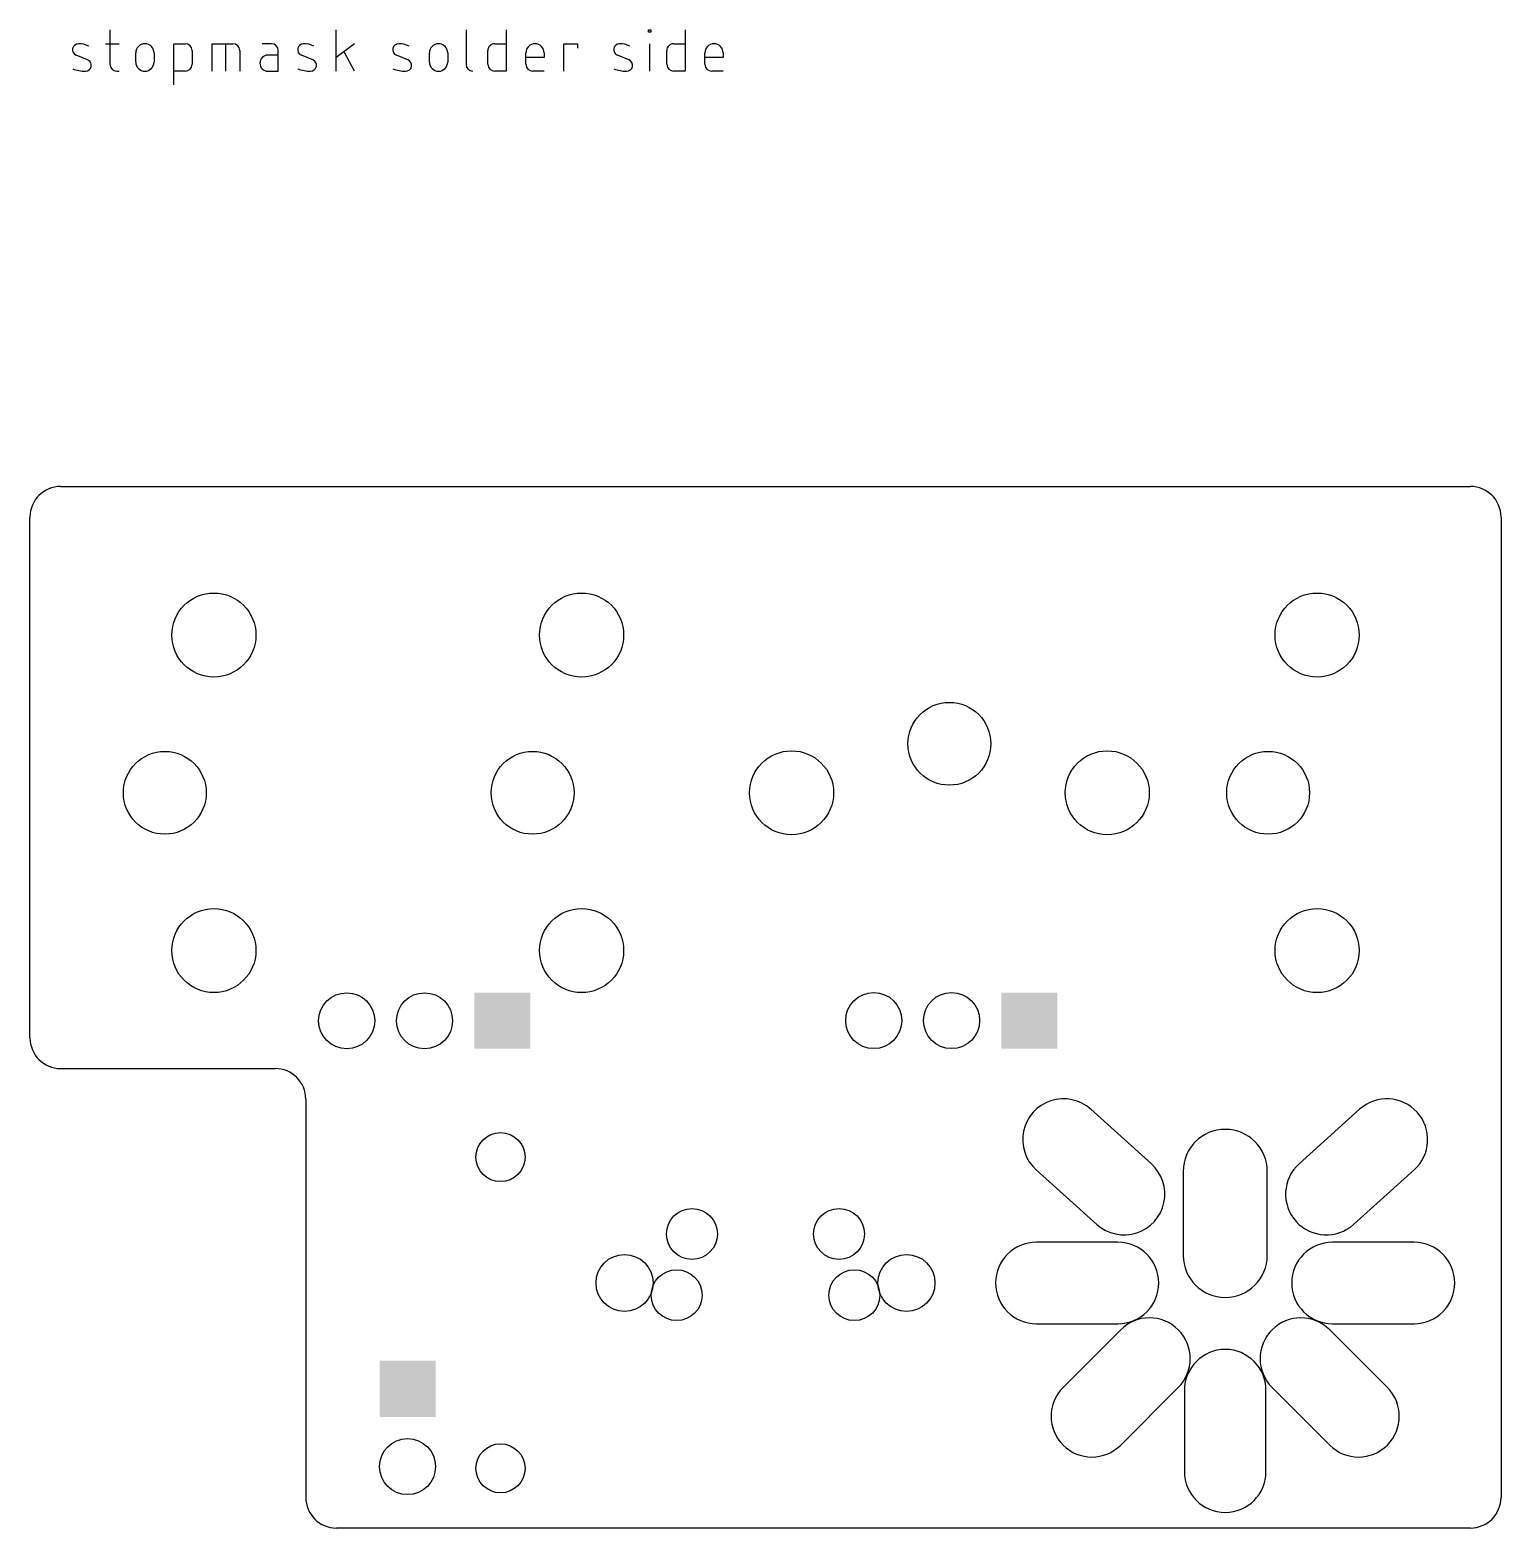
# Model space of a CAD drawing. Extents: x 0 to 48, y 0 to 48.9.
import ezdxf

# ---------------------------------------------------------------- set-up
doc = ezdxf.new("R2010")
doc.units = 0
doc.layers.add('20', color=30, linetype='CONTINUOUS')
doc.layers.add('30', color=253, linetype='CONTINUOUS')

# ---------------------------------------------------------------- blocks, each defined once
blk = doc.blocks.new('ROUNDP')
blk.add_circle((0, 0), 0.5)
blk = doc.blocks.new('OFFSETP100')
blk.add_lwpolyline([(0, -0.5), (1, -0.5, 1), (1, 0.5), (0, 0.5, 1)], format="xyb", close=True)
blk = doc.blocks.new('SQUAREP')
blk.add_solid([(-0.5, -0.5), (0.5, -0.5), (-0.5, 0.5), (0.5, 0.5)])

msp = doc.modelspace()

# ---------------------------------------------------------------- linework, layer by layer
at = {"layer": '20'}
for p, q in [((1, 34), (47, 34)), ((0, 16), (0, 33)), ((48, 33), (48, 1)), ((1, 15), (8, 15)), ((9, 14), (9, 1)), ((47, 0), (10, 0))]:
    msp.add_line(p, q, dxfattribs=at)
for centre, start, end in [((1, 33), 90, 180), ((47, 33), 0, 90), ((1, 16), 180, 270), ((8, 14), 0, 90), ((10, 1), 180, 270), ((47, 1), 270, 0)]:
    msp.add_arc(centre, 1, start, end, dxfattribs=at)
at = {"layer": '30'}
for p, q in [((2.611, 48.9014), (2.611, 47.7795)), ((9.9942, 47.5552), (9.9942, 48.9014)), ((14.2298, 48.9014), (14.2298, 47.7795)), ((15.5376, 48.9014), (15.5376, 47.5552)), ((20.1832, 48.8266), (20.1832, 48.9014)), ((20.1832, 48.9014), (20.258, 48.9014)), ((20.258, 48.9014), (20.258, 48.8266)), ((21.3781, 48.9014), (21.3781, 47.5552)), ((2.4614, 48.4526), (2.9101, 48.4526)), ((4.6901, 47.1064), (4.6901, 48.4526)), ((4.6901, 48.4526), (5.0641, 48.4526)), ((5.9464, 47.5552), (5.9464, 48.4526)), ((5.9464, 48.4526), (6.6195, 48.4526)), ((6.3952, 47.5552), (6.3952, 48.4526)), ((7.8758, 48.4526), (7.5767, 48.4526)), ((10.5925, 48.4526), (9.9942, 48.0039)), ((15.1637, 48.4526), (15.5376, 48.4526)), ((17.4216, 47.5552), (17.4216, 48.4526)), ((17.4216, 48.4526), (17.8703, 48.4526)), ((17.8703, 48.4526), (17.8703, 48.303)), ((20.258, 48.8266), (20.1832, 48.8266)), ((20.2206, 47.5552), (20.2206, 48.4526)), ((21.0041, 48.4526), (21.3781, 48.4526)), ((1.8824, 47.9291), (1.5085, 48.0787)), ((3.4496, 47.8543), (3.4496, 48.1535)), ((4.0479, 48.1535), (4.0479, 47.8543)), ((5.2885, 48.2283), (5.2885, 47.7795)), ((6.8439, 48.2283), (6.8439, 47.5552)), ((8.1002, 48.0787), (7.7637, 48.0787)), ((8.1002, 47.5552), (8.1002, 48.2283)), ((9.2286, 47.9291), (8.8547, 48.0787)), ((10.5925, 47.5552), (10.256, 48.1909)), ((12.3313, 47.9291), (11.9574, 48.0787)), ((13.0315, 47.8543), (13.0315, 48.1535)), ((13.6298, 48.1535), (13.6298, 47.8543)), ((14.9393, 47.7795), (14.9393, 48.2283)), ((16.1799, 47.7795), (16.1799, 48.1535)), ((16.7782, 48.0039), (16.1799, 48.0039)), ((16.7782, 48.1535), (16.7782, 48.0039)), ((19.5406, 47.9291), (19.1667, 48.0787)), ((20.7798, 47.7795), (20.7798, 48.2283)), ((22.0203, 47.7795), (22.0203, 48.1535)), ((22.6186, 48.0039), (22.0203, 48.0039)), ((22.6186, 48.1535), (22.6186, 48.0039)), ((2.8354, 47.5552), (2.9101, 47.5552)), ((5.0641, 47.5552), (4.6901, 47.5552)), ((7.7637, 47.5552), (8.1002, 47.5552)), ((15.5376, 47.5552), (15.1637, 47.5552)), ((16.7782, 47.5552), (16.4043, 47.5552)), ((21.3781, 47.5552), (21.0041, 47.5552)), ((22.6186, 47.5552), (22.2447, 47.5552))]:
    msp.add_line(p, q, dxfattribs=at)
for centre, radius, start, end in [((1.5805, 48.2587), 0.1939, 89.181, 248.1986), ((1.5711, 47.6034), 0.8493, 65.7609, 89.181), ((3.7487, 48.1535), 0.2992, 0, 180), ((5.0641, 48.2283), 0.2244, 0, 90), ((6.6195, 48.2283), 0.2244, 0, 90), ((7.8758, 48.2283), 0.2244, 0, 90), ((8.9267, 48.2587), 0.1939, 89.181, 248.1986), ((8.9173, 47.6034), 0.8493, 65.7609, 89.181), ((12.0294, 48.2587), 0.1939, 89.181, 248.1986), ((12.02, 47.6034), 0.8493, 65.7609, 89.181), ((13.3307, 48.1535), 0.2992, 0, 180), ((15.1637, 48.2283), 0.2244, 89.9992, 180), ((16.4791, 48.1535), 0.2992, 0, 180), ((19.2387, 48.2587), 0.1939, 89.181, 248.1986), ((19.2293, 47.6034), 0.8493, 65.7609, 89.181), ((21.0041, 48.2283), 0.2244, 89.9992, 180), ((22.3195, 48.1535), 0.2992, 0, 180), ((1.8104, 47.749), 0.1939, 269.181, 68.1986), ((7.7637, 47.8169), 0.2618, 90, 270), ((9.1566, 47.749), 0.1939, 269.181, 68.1986), ((12.2593, 47.749), 0.1939, 269.181, 68.1986), ((19.4686, 47.749), 0.1939, 269.181, 68.1986), ((1.8258, 48.8235), 1.2684, 250.2096, 269.181), ((2.8354, 47.7795), 0.2244, 180, 270), ((3.7487, 47.8543), 0.2992, 180, 0), ((5.0641, 47.7795), 0.2244, 270.0008, 0), ((9.1719, 48.8235), 1.2684, 250.2096, 269.181), ((12.2747, 48.8235), 1.2684, 250.2096, 269.181), ((13.3307, 47.8543), 0.2992, 180, 0), ((14.4541, 47.7795), 0.2244, 180, 270), ((15.1637, 47.7795), 0.2244, 180, 270), ((16.4043, 47.7795), 0.2244, 180, 270), ((19.484, 48.8235), 1.2684, 250.2096, 269.181), ((21.0041, 47.7795), 0.2244, 180, 270), ((22.2447, 47.7795), 0.2244, 180, 270)]:
    msp.add_arc(centre, radius, start, end, dxfattribs=at)

# ---------------------------------------------------------------- block references
for name, p, xscale, yscale, rotation in [('ROUNDP', (6, 29.15), 2.7432, 2.7432, 90), ('ROUNDP', (18, 29.15), 2.7432, 2.7432, 90), ('ROUNDP', (42, 29.15), 2.7432, 2.7432, 90), ('ROUNDP', (4.4, 24), 2.7032, 2.7032, 90), ('ROUNDP', (16.4, 24), 2.7032, 2.7032, 90), ('ROUNDP', (40.4, 24), 2.7032, 2.7032, 90), ('ROUNDP', (6, 18.85), 2.7432, 2.7432, 90), ('ROUNDP', (18, 18.85), 2.7432, 2.7432, 90), ('ROUNDP', (42, 18.85), 2.7432, 2.7432, 90), ('ROUNDP', (10.3343, 16.558), 1.8288, 1.8288, 180), ('ROUNDP', (12.8742, 16.558), 1.8288, 1.8288, 180), ('SQUAREP', (15.4143, 16.558), 1.8288, 1.8288, 180), ('ROUNDP', (27.5313, 16.5655), 1.8288, 1.8288, 180), ('ROUNDP', (30.0713, 16.5655), 1.8288, 1.8288, 180), ('SQUAREP', (32.6112, 16.5655), 1.8288, 1.8288, 180), ('OFFSETP100', (35.7, 10.9), 2.6604, 2.6604, 138), ('OFFSETP100', (42.3, 10.9), 2.6604, 2.6604, 42), ('ROUNDP', (15.3535, 12.1088), 1.6002, 1.6002, 270), ('OFFSETP100', (39, 8.9), 2.7432, 2.7432, 90), ('OFFSETP100', (35.5, 8), 2.6604, 2.6604, 180), ('OFFSETP100', (36.53, 5.53), 2.6604, 2.6604, 225), ('OFFSETP100', (41.47, 5.53), 2.6604, 2.6604, 315), ('SQUAREP', (12.32, 4.5442), 1.8288, 1.8288, 270), ('OFFSETP100', (39, 4.5), 2.6604, 2.6604, 270), ('ROUNDP', (12.32, 2.0043), 1.8288, 1.8288, 270), ('ROUNDP', (15.3535, 1.9488), 1.6002, 1.6002, 270)]:
    msp.add_blockref(name, p, dxfattribs=dict(at, xscale=xscale, yscale=yscale, rotation=rotation))
for name, p, xscale, yscale in [('ROUNDP', (30, 25.6), 2.7032, 2.7032), ('ROUNDP', (24.85, 24), 2.7432, 2.7432), ('ROUNDP', (35.15, 24), 2.7432, 2.7432), ('ROUNDP', (21.6, 9.6), 1.6604, 1.6604), ('ROUNDP', (26.4, 9.6), 1.6604, 1.6604), ('OFFSETP100', (42.5, 8), 2.6604, 2.6604), ('ROUNDP', (19.4, 8), 1.8604, 1.8604), ('ROUNDP', (28.6, 8), 1.8604, 1.8604), ('ROUNDP', (21.1, 7.6), 1.6604, 1.6604), ('ROUNDP', (26.9, 7.6), 1.6604, 1.6604)]:
    msp.add_blockref(name, p, dxfattribs=dict(at, xscale=xscale, yscale=yscale))

doc.saveas('drawing.dxf')
